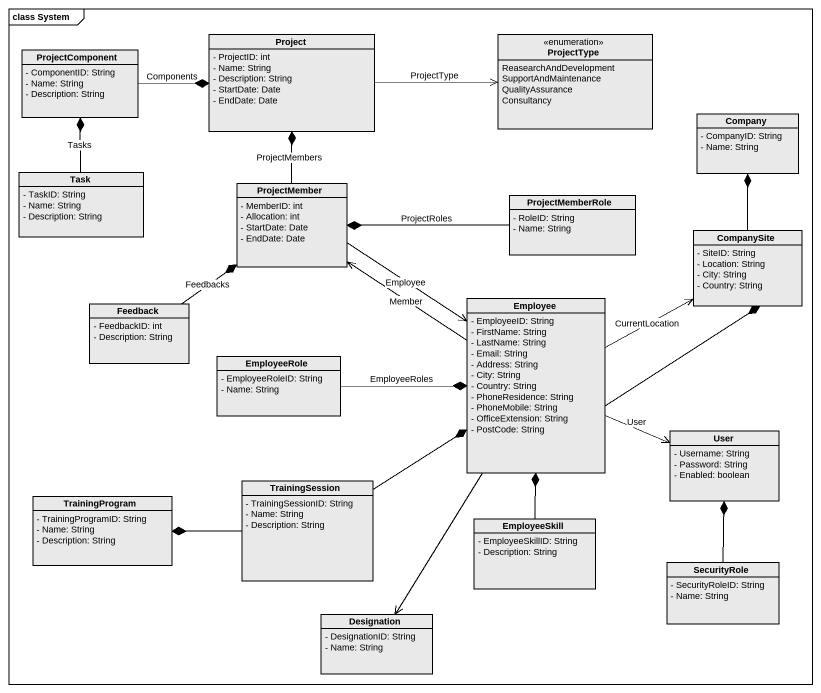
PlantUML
@startuml
mainframe class System
hide circle
hide empty members
skinparam classAttributeIconSize 0
class ProjectComponent #E9E9E9 {
  - ComponentID: String
  - Name: String
  - Description: String
}
class Project #E9E9E9 {
  - ProjectID: int
  - Name: String
  - Description: String
  - StartDate: Date
  - EndDate: Date
}
enum ProjectType #E9E9E9 {
  ReasearchAndDevelopment
  SupportAndMaintenance
  QualityAssurance
  Consultancy
}
class Company #E9E9E9 {
  - CompanyID: String
  - Name: String
}
class Task #E9E9E9 {
  - TaskID: String
  - Name: String
  - Description: String
}
class ProjectMember #E9E9E9 {
  - MemberID: int
  - Allocation: int
  - StartDate: Date
  - EndDate: Date
}
class ProjectMemberRole #E9E9E9 {
  - RoleID: String
  - Name: String
}
class CompanySite #E9E9E9 {
  - SiteID: String
  - Location: String
  - City: String
  - Country: String
}
class Feedback #E9E9E9 {
  - FeedbackID: int
  - Description: String
}
class Employee #E9E9E9 {
  - EmployeeID: String
  - FirstName: String
  - LastName: String
  - Email: String
  - Address: String
  - City: String
  - Country: String
  - PhoneResidence: String
  - PhoneMobile: String
  - OfficeExtension: String
  - PostCode: String
}
class EmployeeRole #E9E9E9 {
  - EmployeeRoleID: String
  - Name: String
}
class User #E9E9E9 {
  - Username: String
  - Password: String
  - Enabled: boolean
}
class TrainingSession #E9E9E9 {
  - TrainingSessionID: String
  - Name: String
  - Description: String
}
class TrainingProgram #E9E9E9 {
  - TrainingProgramID: String
  - Name: String
  - Description: String
}
class EmployeeSkill #E9E9E9 {
  - EmployeeSkillID: String
  - Description: String
}
class SecurityRole #E9E9E9 {
  - SecurityRoleID: String
  - Name: String
}
class Designation #E9E9E9 {
  - DesignationID: String
  - Name: String
}
ProjectComponent -right-* Project : Components
Project -right-> ProjectType : ProjectType
Task -up-* ProjectComponent : Tasks
ProjectMember -up-* Project : ProjectMembers
ProjectMember --> Employee : Employee
ProjectMemberRole -left-* ProjectMember : ProjectRoles
CompanySite -up-* Company
Feedback -up-* ProjectMember : Feedbacks
Employee -up-> ProjectMember : Member
Employee -right-> CompanySite : CurrentLocation
Employee -right-* CompanySite
Employee -right-> User : User
Employee --> Designation
EmployeeRole -right-* Employee : EmployeeRoles
TrainingSession -up-* Employee
TrainingSession -left-* TrainingProgram
EmployeeSkill -up-* Employee
SecurityRole -up-* User
@enduml
